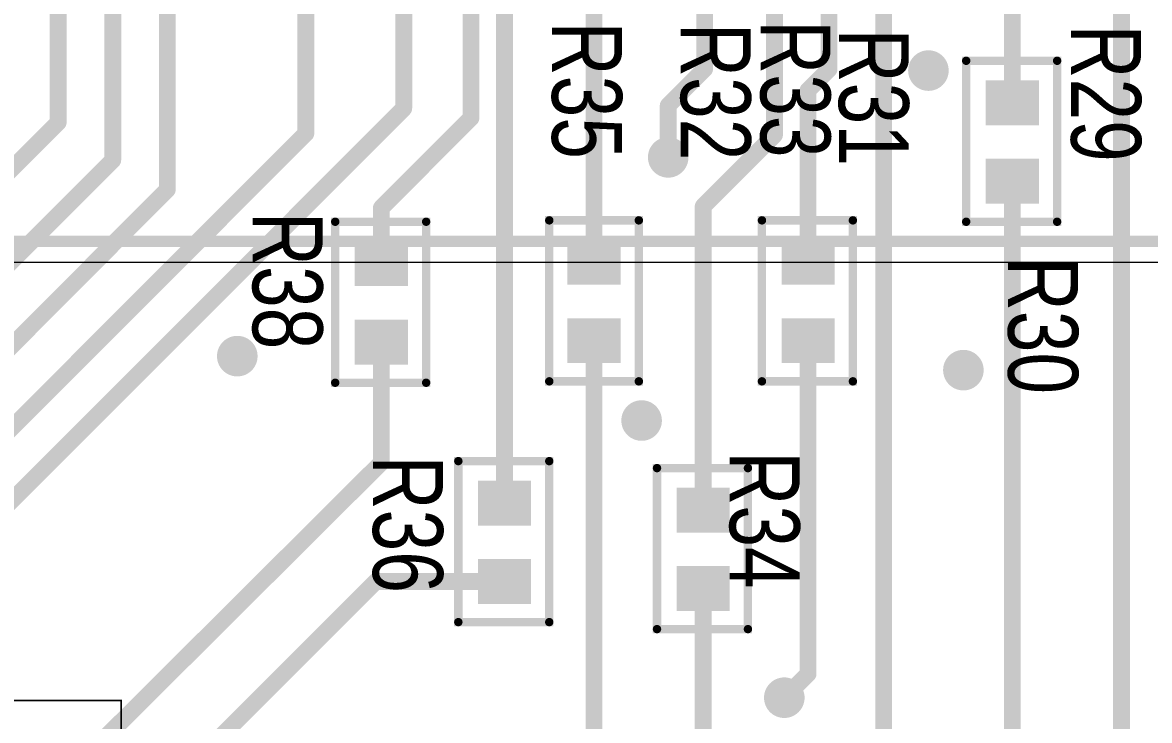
# Model space of a CAD drawing. Extents: x 0 to 8.76, y 0.02 to 4.83.
# Drawn here: x 5.62 to 6.425, y 2.004 to 2.502 of the extents above; entities that cross this region are included whole.
import ezdxf

# ---------------------------------------------------------------- set-up
doc = ezdxf.new("R2010")
doc.units = 0

msp = doc.modelspace()

# ---------------------------------------------------------------- linework, layer by layer
at = {"const_width": 0.001}
for points in [[(1.051, 2.331), (8.563, 2.331), (8.563, 4.484), (1.051, 4.484), (1.051, 2.331)], [(5.69, 2.018), (5.69, 0.158), (3.87, 0.158), (3.87, 2.018), (5.69, 2.018)]]:
    msp.add_lwpolyline(points, close=True, dxfattribs=at)
at = {"const_width": 0.0005}
msp.add_lwpolyline([(5.6898, 2.018, 1), (5.6903, 2.018, 1)], format="xyb", close=True, dxfattribs=at)
msp.add_lwpolyline([(5.6898, 2.018, 1), (5.6903, 2.018, 1)], format="xyb", close=True, dxfattribs=at)
at = {"layer": 'DRL', "const_width": 0.01}
for points in [[(6.262, 2.468, 1), (6.272, 2.468, 1)], [(6.262, 2.468, 1), (6.272, 2.468, 1)], [(6.076, 2.406, 1), (6.086, 2.406, 1)], [(5.768, 2.264, 1), (5.778, 2.264, 1)], [(6.287, 2.254, 1), (6.297, 2.254, 1)], [(6.287, 2.254, 1), (6.297, 2.254, 1)], [(6.287, 2.254, 1), (6.297, 2.254, 1)], [(6.057, 2.218, 1), (6.067, 2.218, 1)], [(6.057, 2.218, 1), (6.067, 2.218, 1)], [(6.159, 2.02, 1), (6.169, 2.02, 1)]]:
    msp.add_lwpolyline(points, format="xyb", close=True, dxfattribs=at)
at = {"layer": 'FAB', "const_width": 0.01}
for points in [[(6.262, 2.468, 1), (6.272, 2.468, 1)], [(6.262, 2.468, 1), (6.272, 2.468, 1)], [(6.076, 2.406, 1), (6.086, 2.406, 1)], [(5.768, 2.264, 1), (5.778, 2.264, 1)], [(6.287, 2.254, 1), (6.297, 2.254, 1)], [(6.287, 2.254, 1), (6.297, 2.254, 1)], [(6.287, 2.254, 1), (6.297, 2.254, 1)], [(6.057, 2.218, 1), (6.067, 2.218, 1)], [(6.057, 2.218, 1), (6.067, 2.218, 1)], [(6.159, 2.02, 1), (6.169, 2.02, 1)]]:
    msp.add_lwpolyline(points, format="xyb", close=True, dxfattribs=at)
at = {"layer": 'GND', "const_width": 0.012}
for points in [[(6.261, 2.468, 1), (6.273, 2.468, 1)], [(6.261, 2.468, 1), (6.273, 2.468, 1)], [(6.075, 2.406, 1), (6.087, 2.406, 1)], [(5.767, 2.264, 1), (5.779, 2.264, 1)], [(6.286, 2.254, 1), (6.298, 2.254, 1)], [(6.286, 2.254, 1), (6.298, 2.254, 1)], [(6.286, 2.254, 1), (6.298, 2.254, 1)], [(6.056, 2.218, 1), (6.068, 2.218, 1)], [(6.056, 2.218, 1), (6.068, 2.218, 1)], [(6.158, 2.02, 1), (6.17, 2.02, 1)]]:
    msp.add_lwpolyline(points, format="xyb", close=True, dxfattribs=at)
at = {"layer": 'I10', "const_width": 0.012}
for points in [[(6.261, 2.468, 1), (6.273, 2.468, 1)], [(6.261, 2.468, 1), (6.273, 2.468, 1)], [(6.075, 2.406, 1), (6.087, 2.406, 1)], [(5.767, 2.264, 1), (5.779, 2.264, 1)], [(6.286, 2.254, 1), (6.298, 2.254, 1)], [(6.286, 2.254, 1), (6.298, 2.254, 1)], [(6.286, 2.254, 1), (6.298, 2.254, 1)], [(6.056, 2.218, 1), (6.068, 2.218, 1)], [(6.056, 2.218, 1), (6.068, 2.218, 1)], [(6.158, 2.02, 1), (6.17, 2.02, 1)]]:
    msp.add_lwpolyline(points, format="xyb", close=True, dxfattribs=at)
at = {"layer": 'I11', "const_width": 0.012}
for points in [[(6.261, 2.468, 1), (6.273, 2.468, 1)], [(6.261, 2.468, 1), (6.273, 2.468, 1)], [(6.075, 2.406, 1), (6.087, 2.406, 1)], [(5.767, 2.264, 1), (5.779, 2.264, 1)], [(6.286, 2.254, 1), (6.298, 2.254, 1)], [(6.286, 2.254, 1), (6.298, 2.254, 1)], [(6.286, 2.254, 1), (6.298, 2.254, 1)], [(6.056, 2.218, 1), (6.068, 2.218, 1)], [(6.056, 2.218, 1), (6.068, 2.218, 1)], [(6.158, 2.02, 1), (6.17, 2.02, 1)]]:
    msp.add_lwpolyline(points, format="xyb", close=True, dxfattribs=at)
at = {"layer": 'I12', "const_width": 0.012}
for points in [[(6.261, 2.468, 1), (6.273, 2.468, 1)], [(6.261, 2.468, 1), (6.273, 2.468, 1)], [(6.075, 2.406, 1), (6.087, 2.406, 1)], [(5.767, 2.264, 1), (5.779, 2.264, 1)], [(6.286, 2.254, 1), (6.298, 2.254, 1)], [(6.286, 2.254, 1), (6.298, 2.254, 1)], [(6.286, 2.254, 1), (6.298, 2.254, 1)], [(6.056, 2.218, 1), (6.068, 2.218, 1)], [(6.056, 2.218, 1), (6.068, 2.218, 1)], [(6.158, 2.02, 1), (6.17, 2.02, 1)]]:
    msp.add_lwpolyline(points, format="xyb", close=True, dxfattribs=at)
at = {"layer": 'IN3', "const_width": 0.012}
for points in [[(6.261, 2.468, 1), (6.273, 2.468, 1)], [(6.261, 2.468, 1), (6.273, 2.468, 1)], [(6.075, 2.406, 1), (6.087, 2.406, 1)], [(5.767, 2.264, 1), (5.779, 2.264, 1)], [(6.286, 2.254, 1), (6.298, 2.254, 1)], [(6.286, 2.254, 1), (6.298, 2.254, 1)], [(6.286, 2.254, 1), (6.298, 2.254, 1)], [(6.056, 2.218, 1), (6.068, 2.218, 1)], [(6.056, 2.218, 1), (6.068, 2.218, 1)], [(6.158, 2.02, 1), (6.17, 2.02, 1)]]:
    msp.add_lwpolyline(points, format="xyb", close=True, dxfattribs=at)
at = {"layer": 'IN4', "const_width": 0.012}
for points in [[(6.261, 2.468, 1), (6.273, 2.468, 1)], [(6.261, 2.468, 1), (6.273, 2.468, 1)], [(6.075, 2.406, 1), (6.087, 2.406, 1)], [(5.767, 2.264, 1), (5.779, 2.264, 1)], [(6.286, 2.254, 1), (6.298, 2.254, 1)], [(6.286, 2.254, 1), (6.298, 2.254, 1)], [(6.286, 2.254, 1), (6.298, 2.254, 1)], [(6.056, 2.218, 1), (6.068, 2.218, 1)], [(6.056, 2.218, 1), (6.068, 2.218, 1)], [(6.158, 2.02, 1), (6.17, 2.02, 1)]]:
    msp.add_lwpolyline(points, format="xyb", close=True, dxfattribs=at)
at = {"layer": 'IN5', "const_width": 0.012}
for points in [[(6.261, 2.468, 1), (6.273, 2.468, 1)], [(6.261, 2.468, 1), (6.273, 2.468, 1)], [(6.075, 2.406, 1), (6.087, 2.406, 1)], [(5.767, 2.264, 1), (5.779, 2.264, 1)], [(6.286, 2.254, 1), (6.298, 2.254, 1)], [(6.286, 2.254, 1), (6.298, 2.254, 1)], [(6.286, 2.254, 1), (6.298, 2.254, 1)], [(6.056, 2.218, 1), (6.068, 2.218, 1)], [(6.056, 2.218, 1), (6.068, 2.218, 1)], [(6.158, 2.02, 1), (6.17, 2.02, 1)]]:
    msp.add_lwpolyline(points, format="xyb", close=True, dxfattribs=at)
at = {"layer": 'IN6', "const_width": 0.012}
for points in [[(6.261, 2.468, 1), (6.273, 2.468, 1)], [(6.261, 2.468, 1), (6.273, 2.468, 1)], [(6.075, 2.406, 1), (6.087, 2.406, 1)], [(5.767, 2.264, 1), (5.779, 2.264, 1)], [(6.286, 2.254, 1), (6.298, 2.254, 1)], [(6.286, 2.254, 1), (6.298, 2.254, 1)], [(6.286, 2.254, 1), (6.298, 2.254, 1)], [(6.056, 2.218, 1), (6.068, 2.218, 1)], [(6.056, 2.218, 1), (6.068, 2.218, 1)], [(6.158, 2.02, 1), (6.17, 2.02, 1)]]:
    msp.add_lwpolyline(points, format="xyb", close=True, dxfattribs=at)
at = {"layer": 'IN7', "const_width": 0.012}
for points in [[(6.261, 2.468, 1), (6.273, 2.468, 1)], [(6.261, 2.468, 1), (6.273, 2.468, 1)], [(6.075, 2.406, 1), (6.087, 2.406, 1)], [(5.767, 2.264, 1), (5.779, 2.264, 1)], [(6.286, 2.254, 1), (6.298, 2.254, 1)], [(6.286, 2.254, 1), (6.298, 2.254, 1)], [(6.286, 2.254, 1), (6.298, 2.254, 1)], [(6.056, 2.218, 1), (6.068, 2.218, 1)], [(6.056, 2.218, 1), (6.068, 2.218, 1)], [(6.158, 2.02, 1), (6.17, 2.02, 1)]]:
    msp.add_lwpolyline(points, format="xyb", close=True, dxfattribs=at)
at = {"layer": 'IN8', "const_width": 0.012}
for points in [[(6.261, 2.468, 1), (6.273, 2.468, 1)], [(6.261, 2.468, 1), (6.273, 2.468, 1)], [(6.075, 2.406, 1), (6.087, 2.406, 1)], [(5.767, 2.264, 1), (5.779, 2.264, 1)], [(6.286, 2.254, 1), (6.298, 2.254, 1)], [(6.286, 2.254, 1), (6.298, 2.254, 1)], [(6.286, 2.254, 1), (6.298, 2.254, 1)], [(6.056, 2.218, 1), (6.068, 2.218, 1)], [(6.056, 2.218, 1), (6.068, 2.218, 1)], [(6.158, 2.02, 1), (6.17, 2.02, 1)]]:
    msp.add_lwpolyline(points, format="xyb", close=True, dxfattribs=at)
at = {"layer": 'IN9', "const_width": 0.012}
for points in [[(6.261, 2.468, 1), (6.273, 2.468, 1)], [(6.261, 2.468, 1), (6.273, 2.468, 1)], [(6.075, 2.406, 1), (6.087, 2.406, 1)], [(5.767, 2.264, 1), (5.779, 2.264, 1)], [(6.286, 2.254, 1), (6.298, 2.254, 1)], [(6.286, 2.254, 1), (6.298, 2.254, 1)], [(6.286, 2.254, 1), (6.298, 2.254, 1)], [(6.056, 2.218, 1), (6.068, 2.218, 1)], [(6.056, 2.218, 1), (6.068, 2.218, 1)], [(6.158, 2.02, 1), (6.17, 2.02, 1)]]:
    msp.add_lwpolyline(points, format="xyb", close=True, dxfattribs=at)
at = {"layer": 'NOT', "const_width": 0.01}
for points in [[(6.262, 2.468, 1), (6.272, 2.468, 1)], [(6.262, 2.468, 1), (6.272, 2.468, 1)], [(6.076, 2.406, 1), (6.086, 2.406, 1)], [(5.768, 2.264, 1), (5.778, 2.264, 1)], [(6.287, 2.254, 1), (6.297, 2.254, 1)], [(6.287, 2.254, 1), (6.297, 2.254, 1)], [(6.287, 2.254, 1), (6.297, 2.254, 1)], [(6.057, 2.218, 1), (6.067, 2.218, 1)], [(6.057, 2.218, 1), (6.067, 2.218, 1)], [(6.159, 2.02, 1), (6.169, 2.02, 1)]]:
    msp.add_lwpolyline(points, format="xyb", close=True, dxfattribs=at)
at = {"layer": 'PWR', "const_width": 0.012}
for points in [[(6.261, 2.468, 1), (6.273, 2.468, 1)], [(6.261, 2.468, 1), (6.273, 2.468, 1)], [(6.075, 2.406, 1), (6.087, 2.406, 1)], [(5.767, 2.264, 1), (5.779, 2.264, 1)], [(6.286, 2.254, 1), (6.298, 2.254, 1)], [(6.286, 2.254, 1), (6.298, 2.254, 1)], [(6.286, 2.254, 1), (6.298, 2.254, 1)], [(6.056, 2.218, 1), (6.068, 2.218, 1)], [(6.056, 2.218, 1), (6.068, 2.218, 1)], [(6.158, 2.02, 1), (6.17, 2.02, 1)]]:
    msp.add_lwpolyline(points, format="xyb", close=True, dxfattribs=at)
at = {"layer": 'SMT', "const_width": 0.015}
for points in [[(6.26, 2.468, 1), (6.274, 2.468, 1)], [(6.26, 2.468, 1), (6.274, 2.468, 1)], [(6.074, 2.406, 1), (6.088, 2.406, 1)], [(5.766, 2.264, 1), (5.78, 2.264, 1)], [(6.285, 2.254, 1), (6.299, 2.254, 1)], [(6.285, 2.254, 1), (6.299, 2.254, 1)], [(6.285, 2.254, 1), (6.299, 2.254, 1)], [(6.055, 2.218, 1), (6.069, 2.218, 1)], [(6.055, 2.218, 1), (6.069, 2.218, 1)], [(6.157, 2.02, 1), (6.171, 2.02, 1)]]:
    msp.add_lwpolyline(points, format="xyb", close=True, dxfattribs=at)
at = {"layer": 'SMT'}
for points in [[(6.308, 2.429), (6.346, 2.429), (6.308, 2.461), (6.346, 2.461)], [(6.308, 2.373), (6.346, 2.373), (6.308, 2.405), (6.346, 2.405)], [(5.857, 2.314), (5.895, 2.314), (5.857, 2.346), (5.895, 2.346)], [(6.009, 2.315), (6.047, 2.315), (6.009, 2.347), (6.047, 2.347)], [(6.162, 2.315), (6.2, 2.315), (6.162, 2.347), (6.2, 2.347)], [(5.857, 2.258), (5.895, 2.258), (5.857, 2.29), (5.895, 2.29)], [(6.009, 2.259), (6.047, 2.259), (6.009, 2.291), (6.047, 2.291)], [(6.162, 2.259), (6.2, 2.259), (6.162, 2.291), (6.2, 2.291)], [(5.945, 2.143), (5.983, 2.143), (5.945, 2.175), (5.983, 2.175)], [(6.087, 2.138), (6.125, 2.138), (6.087, 2.17), (6.125, 2.17)], [(5.945, 2.087), (5.983, 2.087), (5.945, 2.119), (5.983, 2.119)], [(6.087, 2.082), (6.125, 2.082), (6.087, 2.114), (6.125, 2.114)]]:
    msp.add_solid(points, dxfattribs=at)
at = {"layer": 'SPT'}
for points in [[(6.308, 2.429), (6.346, 2.429), (6.308, 2.461), (6.346, 2.461)], [(6.308, 2.373), (6.346, 2.373), (6.308, 2.405), (6.346, 2.405)], [(5.857, 2.314), (5.895, 2.314), (5.857, 2.346), (5.895, 2.346)], [(6.009, 2.315), (6.047, 2.315), (6.009, 2.347), (6.047, 2.347)], [(6.162, 2.315), (6.2, 2.315), (6.162, 2.347), (6.2, 2.347)], [(5.857, 2.258), (5.895, 2.258), (5.857, 2.29), (5.895, 2.29)], [(6.009, 2.259), (6.047, 2.259), (6.009, 2.291), (6.047, 2.291)], [(6.162, 2.259), (6.2, 2.259), (6.162, 2.291), (6.2, 2.291)], [(5.945, 2.143), (5.983, 2.143), (5.945, 2.175), (5.983, 2.175)], [(6.087, 2.138), (6.125, 2.138), (6.087, 2.17), (6.125, 2.17)], [(5.945, 2.087), (5.983, 2.087), (5.945, 2.119), (5.983, 2.119)], [(6.087, 2.082), (6.125, 2.082), (6.087, 2.114), (6.125, 2.114)]]:
    msp.add_solid(points, dxfattribs=at)
at = {"layer": 'SST'}
for points, const_width in [([(1.066, 4.467), (1.066, 2.346), (8.547, 2.346), (8.548, 2.365), (8.548, 4.469), (1.067, 4.469), (1.067, 4.468), (1.066, 4.467)], 0.008), ([(6.294, 2.475), (6.359, 2.475), (6.359, 2.475), (6.359, 2.36), (6.294, 2.36), (6.294, 2.475)], 0.006), ([(5.843, 2.36), (5.908, 2.36), (5.908, 2.36), (5.908, 2.245), (5.843, 2.245), (5.843, 2.36)], 0.006), ([(5.996, 2.361), (6.06, 2.361), (6.06, 2.361), (6.06, 2.246), (5.996, 2.246), (5.996, 2.361)], 0.006), ([(6.148, 2.361), (6.213, 2.361), (6.213, 2.361), (6.213, 2.246), (6.148, 2.246), (6.148, 2.361)], 0.006), ([(5.931, 2.189), (5.996, 2.189), (5.996, 2.189), (5.996, 2.074), (5.931, 2.074), (5.931, 2.189)], 0.006), ([(6.073, 2.184), (6.138, 2.184), (6.138, 2.184), (6.138, 2.069), (6.073, 2.069), (6.073, 2.184)], 0.006)]:
    msp.add_lwpolyline(points, close=True, dxfattribs=dict(at, const_width=const_width))
at = {"layer": 'SST', "const_width": 0.003}
for points in [[(6.2925, 2.475, 1), (6.2955, 2.475, 1)], [(6.2925, 2.475, 1), (6.2955, 2.475, 1)], [(6.3575, 2.475, 1), (6.3605, 2.475, 1)], [(6.3575, 2.475, 1), (6.3605, 2.475, 1)], [(5.8415, 2.36, 1), (5.8445, 2.36, 1)], [(5.8415, 2.36, 1), (5.8445, 2.36, 1)], [(5.9065, 2.36, 1), (5.9095, 2.36, 1)], [(5.9065, 2.36, 1), (5.9095, 2.36, 1)], [(5.9945, 2.361, 1), (5.9975, 2.361, 1)], [(5.9945, 2.361, 1), (5.9975, 2.361, 1)], [(6.0585, 2.361, 1), (6.0615, 2.361, 1)], [(6.0585, 2.361, 1), (6.0615, 2.361, 1)], [(6.1465, 2.361, 1), (6.1495, 2.361, 1)], [(6.1465, 2.361, 1), (6.1495, 2.361, 1)], [(6.2115, 2.361, 1), (6.2145, 2.361, 1)], [(6.2115, 2.361, 1), (6.2145, 2.361, 1)], [(6.2925, 2.36, 1), (6.2955, 2.36, 1)], [(6.3575, 2.36, 1), (6.3605, 2.36, 1)], [(5.8415, 2.245, 1), (5.8445, 2.245, 1)], [(5.9065, 2.245, 1), (5.9095, 2.245, 1)], [(5.9945, 2.246, 1), (5.9975, 2.246, 1)], [(6.0585, 2.246, 1), (6.0615, 2.246, 1)], [(6.1465, 2.246, 1), (6.1495, 2.246, 1)], [(6.2115, 2.246, 1), (6.2145, 2.246, 1)], [(5.9295, 2.189, 1), (5.9325, 2.189, 1)], [(5.9295, 2.189, 1), (5.9325, 2.189, 1)], [(5.9945, 2.189, 1), (5.9975, 2.189, 1)], [(5.9945, 2.189, 1), (5.9975, 2.189, 1)], [(6.0715, 2.184, 1), (6.0745, 2.184, 1)], [(6.0715, 2.184, 1), (6.0745, 2.184, 1)], [(6.1365, 2.184, 1), (6.1395, 2.184, 1)], [(6.1365, 2.184, 1), (6.1395, 2.184, 1)], [(5.9295, 2.074, 1), (5.9325, 2.074, 1)], [(5.9945, 2.074, 1), (5.9975, 2.074, 1)], [(6.0715, 2.069, 1), (6.0745, 2.069, 1)], [(6.1365, 2.069, 1), (6.1395, 2.069, 1)]]:
    msp.add_lwpolyline(points, format="xyb", close=True, dxfattribs=at)
at = {"layer": 'TOP', "const_width": 0.012}
for points in [[(5.645, 2.431), (5.645, 2.753)], [(5.684, 2.404), (5.684, 2.753)], [(5.723, 2.383), (5.723, 2.753)], [(5.822, 2.423), (5.822, 2.753)], [(5.94, 2.753), (5.94, 2.434)], [(6.157, 2.753), (6.157, 2.422)], [(6.196, 2.753), (6.196, 2.469)], [(5.964, 2.679), (5.964, 2.159)], [(6.028, 2.615), (6.028, 2.331)], [(6.327, 2.562), (6.327, 2.445)], [(6.107, 2.469), (6.107, 2.543)], [(6.235, 1.854), (6.235, 2.543)], [(6.405, 1.877), (6.405, 2.542)], [(5.892, 2.441), (5.892, 2.537)], [(6.081, 2.443), (6.107, 2.469)], [(6.196, 2.469), (6.181, 2.454)], [(6.181, 2.454), (6.181, 2.331)], [(6.081, 2.406), (6.081, 2.443)], [(5.559, 2.108), (5.892, 2.441)], [(5.433, 2.219), (5.645, 2.431)], [(5.94, 2.434), (5.876, 2.37)], [(5.443, 2.044), (5.822, 2.423)], [(6.157, 2.422), (6.106, 2.371)], [(5.441, 2.161), (5.684, 2.404)], [(6.327, 1.859), (6.327, 2.389)], [(5.436, 2.095), (5.723, 2.383)], [(6.106, 2.371), (6.106, 2.154)], [(5.876, 2.37), (5.876, 2.33)], [(5.876, 2.274), (5.876, 2.188)], [(6.028, 1.884), (6.028, 2.275)], [(6.181, 2.037), (6.181, 2.275)], [(5.876, 2.188), (5.658, 1.971)], [(5.709, 1.94), (5.872, 2.103)], [(5.872, 2.103), (5.964, 2.103)], [(6.106, 1.854), (6.106, 2.098)], [(6.164, 2.02), (6.181, 2.037)]]:
    msp.add_lwpolyline(points, dxfattribs=at)
at = {"layer": 'TOP'}
for points, const_width in [([(6.104, 2.469, 1), (6.11, 2.469, 1)], 0.006), ([(6.104, 2.469, 1), (6.11, 2.469, 1)], 0.006), ([(6.193, 2.469, 1), (6.199, 2.469, 1)], 0.006), ([(6.193, 2.469, 1), (6.199, 2.469, 1)], 0.006), ([(6.261, 2.468, 1), (6.273, 2.468, 1)], 0.012), ([(6.261, 2.468, 1), (6.273, 2.468, 1)], 0.012), ([(6.178, 2.454, 1), (6.184, 2.454, 1)], 0.006), ([(6.178, 2.454, 1), (6.184, 2.454, 1)], 0.006), ([(6.078, 2.443, 1), (6.084, 2.443, 1)], 0.006), ([(6.078, 2.443, 1), (6.084, 2.443, 1)], 0.006), ([(6.324, 2.445, 1), (6.33, 2.445, 1)], 0.006), ([(5.889, 2.441, 1), (5.895, 2.441, 1)], 0.006), ([(5.889, 2.441, 1), (5.895, 2.441, 1)], 0.006), ([(5.642, 2.431, 1), (5.648, 2.431, 1)], 0.006), ([(5.642, 2.431, 1), (5.648, 2.431, 1)], 0.006), ([(5.937, 2.434, 1), (5.943, 2.434, 1)], 0.006), ([(5.937, 2.434, 1), (5.943, 2.434, 1)], 0.006), ([(5.819, 2.423, 1), (5.825, 2.423, 1)], 0.006), ([(5.819, 2.423, 1), (5.825, 2.423, 1)], 0.006), ([(6.154, 2.422, 1), (6.16, 2.422, 1)], 0.006), ([(6.154, 2.422, 1), (6.16, 2.422, 1)], 0.006), ([(6.075, 2.406, 1), (6.087, 2.406, 1)], 0.012), ([(5.681, 2.404, 1), (5.687, 2.404, 1)], 0.006), ([(5.681, 2.404, 1), (5.687, 2.404, 1)], 0.006), ([(6.078, 2.406, 1), (6.084, 2.406, 1)], 0.006), ([(6.324, 2.389, 1), (6.33, 2.389, 1)], 0.006), ([(5.72, 2.383, 1), (5.726, 2.383, 1)], 0.006), ([(5.72, 2.383, 1), (5.726, 2.383, 1)], 0.006), ([(6.103, 2.371, 1), (6.109, 2.371, 1)], 0.006), ([(6.103, 2.371, 1), (6.109, 2.371, 1)], 0.006), ([(5.873, 2.37, 1), (5.879, 2.37, 1)], 0.006), ([(5.873, 2.37, 1), (5.879, 2.37, 1)], 0.006), ([(5.873, 2.33, 1), (5.879, 2.33, 1)], 0.006), ([(6.025, 2.331, 1), (6.031, 2.331, 1)], 0.006), ([(6.178, 2.331, 1), (6.184, 2.331, 1)], 0.006), ([(5.873, 2.274, 1), (5.879, 2.274, 1)], 0.006), ([(6.025, 2.275, 1), (6.031, 2.275, 1)], 0.006), ([(6.178, 2.275, 1), (6.184, 2.275, 1)], 0.006), ([(5.767, 2.264, 1), (5.779, 2.264, 1)], 0.012), ([(6.286, 2.254, 1), (6.298, 2.254, 1)], 0.012), ([(6.286, 2.254, 1), (6.298, 2.254, 1)], 0.012), ([(6.286, 2.254, 1), (6.298, 2.254, 1)], 0.012), ([(6.056, 2.218, 1), (6.068, 2.218, 1)], 0.012), ([(6.056, 2.218, 1), (6.068, 2.218, 1)], 0.012), ([(5.873, 2.188, 1), (5.879, 2.188, 1)], 0.006), ([(5.873, 2.188, 1), (5.879, 2.188, 1)], 0.006), ([(5.961, 2.159, 1), (5.967, 2.159, 1)], 0.006), ([(6.103, 2.154, 1), (6.109, 2.154, 1)], 0.006), ([(5.869, 2.103, 1), (5.875, 2.103, 1)], 0.006), ([(5.869, 2.103, 1), (5.875, 2.103, 1)], 0.006), ([(5.961, 2.103, 1), (5.967, 2.103, 1)], 0.006), ([(6.103, 2.098, 1), (6.109, 2.098, 1)], 0.006), ([(6.178, 2.037, 1), (6.184, 2.037, 1)], 0.006), ([(6.178, 2.037, 1), (6.184, 2.037, 1)], 0.006), ([(6.158, 2.02, 1), (6.17, 2.02, 1)], 0.012), ([(6.161, 2.02, 1), (6.167, 2.02, 1)], 0.006)]:
    msp.add_lwpolyline(points, format="xyb", close=True, dxfattribs=dict(at, const_width=const_width))
for points in [[(6.308, 2.429), (6.346, 2.429), (6.308, 2.461), (6.346, 2.461)], [(6.308, 2.373), (6.346, 2.373), (6.308, 2.405), (6.346, 2.405)], [(5.857, 2.314), (5.895, 2.314), (5.857, 2.346), (5.895, 2.346)], [(6.009, 2.315), (6.047, 2.315), (6.009, 2.347), (6.047, 2.347)], [(6.162, 2.315), (6.2, 2.315), (6.162, 2.347), (6.2, 2.347)], [(5.857, 2.258), (5.895, 2.258), (5.857, 2.29), (5.895, 2.29)], [(6.009, 2.259), (6.047, 2.259), (6.009, 2.291), (6.047, 2.291)], [(6.162, 2.259), (6.2, 2.259), (6.162, 2.291), (6.2, 2.291)], [(5.945, 2.143), (5.983, 2.143), (5.945, 2.175), (5.983, 2.175)], [(6.087, 2.138), (6.125, 2.138), (6.087, 2.17), (6.125, 2.17)], [(5.945, 2.087), (5.983, 2.087), (5.945, 2.119), (5.983, 2.119)], [(6.087, 2.082), (6.125, 2.082), (6.087, 2.114), (6.125, 2.114)]]:
    msp.add_solid(points, dxfattribs=at)

# ---------------------------------------------------------------- texts
at = {"layer": 'SST', "width": 0.8}
for s, p in [('R35', (5.998, 2.503)), ('R32', (6.09, 2.502)), ('R33', (6.147, 2.504)), ('R31', (6.203, 2.498)), ('R29', (6.369, 2.501)), ('R38', (5.784, 2.367)), ('R30', (6.324, 2.335)), ('R34', (6.125, 2.196)), ('R36', (5.87, 2.193))]:
    msp.add_text(s, height=0.05, rotation=270, dxfattribs=at).set_placement(p)

doc.saveas('drawing.dxf')
